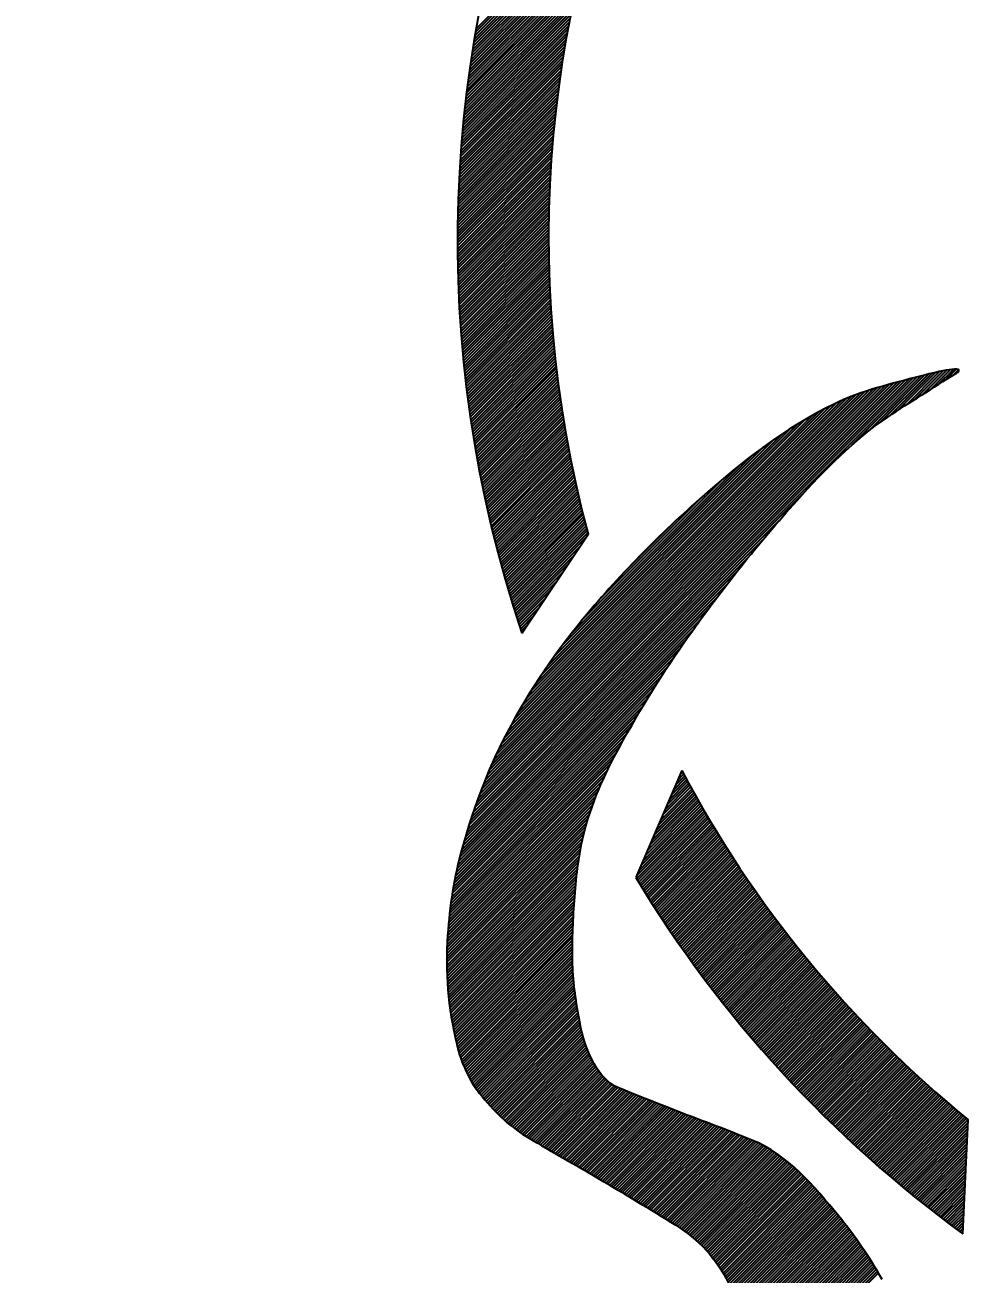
# Model space of a CAD drawing. Header units: inches. Extents: x 21 to 120937, y -15239 to 12027.
# Drawn here: x 904.53 to 911.31, y 1056.58 to 1065.42 of the extents above; entities that cross this region are included whole.
import ezdxf

# ---------------------------------------------------------------- set-up
doc = ezdxf.new("R2010")
doc.units = ezdxf.units.IN
doc.header["$MEASUREMENT"] = 0
doc.layers.add('ONDOCS', color=7, linetype='Continuous', lineweight=0)

# ---------------------------------------------------------------- blocks, each defined once
blk = doc.blocks.new('240 BORDER A2')
at = {"layer": 'ONDOCS', "color": 7, "linetype": 'Continuous', "lineweight": -3, "ltscale": 100}
for p, q in [((573.9832, 55.1551), (574.5782, 55.7501)), ((573.9862, 55.1722), (574.5843, 55.7704)), ((573.9746, 55.1041), (574.5606, 55.6901)), ((573.9774, 55.1211), (574.5664, 55.71)), ((573.9803, 55.1381), (574.5722, 55.73)), ((573.9666, 55.0536), (574.544, 55.6311)), ((573.9692, 55.0704), (574.5494, 55.6506)), ((573.9719, 55.0872), (574.555, 55.6703)), ((573.959, 55.0037), (574.5283, 55.573)), ((573.9615, 55.0203), (574.5334, 55.5922)), ((573.964, 55.0369), (574.5387, 55.6116)), ((573.952, 54.9542), (574.5135, 55.5158)), ((573.9543, 54.9706), (574.5184, 55.5347)), ((573.9566, 54.9871), (574.5233, 55.5538)), ((573.9433, 54.889), (574.4952, 55.4408)), ((573.9454, 54.9052), (574.4996, 55.4594)), ((573.9475, 54.9215), (574.5042, 55.4781)), ((573.9497, 54.9378), (574.5088, 55.4969)), ((573.9374, 54.8406), (574.4823, 55.3855)), ((573.9393, 54.8566), (574.4865, 55.4039)), ((573.9413, 54.8728), (574.4908, 55.4223)), ((573.9318, 54.7926), (574.4702, 55.331)), ((573.9336, 54.8086), (574.4741, 55.3491)), ((573.9355, 54.8245), (574.4782, 55.3672)), ((573.9252, 54.7294), (574.4551, 55.2594)), ((573.9268, 54.7451), (574.4588, 55.2771)), ((573.9284, 54.7609), (574.4625, 55.295)), ((573.9301, 54.7768), (574.4663, 55.3129)), ((573.9206, 54.6824), (574.4446, 55.2064)), ((573.9221, 54.6981), (574.4481, 55.224)), ((573.9236, 54.7137), (574.4516, 55.2416)), ((573.9152, 54.6205), (574.4317, 55.1369)), ((573.9165, 54.6359), (574.4348, 55.1542)), ((573.9179, 54.6514), (574.438, 55.1715)), ((573.9192, 54.6669), (574.4413, 55.189)), ((573.9117, 54.5745), (574.4226, 55.0855)), ((573.9128, 54.5898), (574.4256, 55.1025)), ((573.914, 54.6051), (574.4286, 55.1197)), ((573.9074, 54.5137), (574.4115, 55.0178)), ((573.9084, 54.5288), (574.4142, 55.0346)), ((573.9095, 54.544), (574.417, 55.0515)), ((573.9105, 54.5592), (574.4198, 55.0684)), ((573.9039, 54.4536), (574.4014, 54.9511)), ((573.9047, 54.4685), (574.4039, 54.9677)), ((573.9056, 54.4835), (574.4064, 54.9843)), ((573.9065, 54.4986), (574.4089, 55.001)), ((573.901, 54.3941), (574.3922, 54.8853)), ((573.9016, 54.4089), (574.3945, 54.9017)), ((573.9024, 54.4237), (574.3967, 54.9181)), ((573.9031, 54.4386), (574.399, 54.9346)), ((573.8992, 54.3499), (574.386, 54.8366)), ((573.8997, 54.3646), (574.388, 54.8528)), ((573.9003, 54.3793), (574.3901, 54.8691)), ((573.8973, 54.2914), (574.3783, 54.7725)), ((573.8977, 54.306), (574.3802, 54.7884)), ((573.8982, 54.3206), (574.382, 54.8044)), ((573.8987, 54.3352), (574.384, 54.8205)), ((573.896, 54.2335), (574.3716, 54.7091)), ((573.8963, 54.248), (574.3732, 54.7249)), ((573.8966, 54.2624), (574.3749, 54.7407)), ((573.8969, 54.2769), (574.3766, 54.7565)), ((573.8953, 54.1762), (574.3656, 54.6466)), ((573.8954, 54.1905), (574.367, 54.6621)), ((573.8956, 54.2048), (574.3685, 54.6777)), ((573.8958, 54.2192), (574.37, 54.6934)), ((573.8951, 54.1478), (574.3629, 54.6156)), ((573.8951, 54.1336), (574.3616, 54.6001)), ((573.8951, 54.1195), (574.3604, 54.5848)), ((573.8952, 54.162), (574.3642, 54.631)), ((573.8951, 54.1054), (574.3592, 54.5694)), ((573.8952, 54.0913), (574.358, 54.5542)), ((573.8953, 54.0773), (574.3569, 54.5389)), ((573.8954, 54.0632), (574.3559, 54.5237)), ((573.8956, 54.0493), (574.3549, 54.5086)), ((573.8958, 54.0353), (574.3539, 54.4935)), ((573.896, 54.0214), (574.353, 54.4784)), ((573.8963, 54.0075), (574.3521, 54.4634)), ((573.8966, 53.9937), (574.3513, 54.4484)), ((573.8969, 53.9799), (574.3505, 54.4335)), ((573.8972, 53.9661), (574.3498, 54.4186)), ((573.8976, 53.9523), (574.3491, 54.4038)), ((573.898, 53.9386), (574.3484, 54.3889)), ((573.8985, 53.9249), (574.3478, 54.3742)), ((573.899, 53.9112), (574.3472, 54.3595)), ((573.8995, 53.8976), (574.3466, 54.3448)), ((573.9, 53.884), (574.3461, 54.3301)), ((573.9006, 53.8704), (574.3457, 54.3155)), ((573.9011, 53.8568), (574.3452, 54.3009)), ((573.9018, 53.8433), (574.3449, 54.2864)), ((573.9024, 53.8298), (574.3445, 54.2719)), ((573.9031, 53.8164), (574.3442, 54.2575)), ((573.9038, 53.8029), (574.3439, 54.2431)), ((573.9045, 53.7895), (574.3437, 54.2287)), ((573.9053, 53.7762), (574.3435, 54.2144)), ((573.9061, 53.7628), (574.3434, 54.2001)), ((573.9069, 53.7495), (574.3432, 54.1858)), ((573.9078, 53.7362), (574.3431, 54.1716)), ((573.9086, 53.7229), (574.3431, 54.1574)), ((573.9095, 53.7097), (574.3431, 54.1432)), ((573.9105, 53.6965), (574.3431, 54.1291)), ((573.9114, 53.6833), (574.3432, 54.115)), ((573.9124, 53.6701), (574.3433, 54.101)), ((573.9134, 53.657), (574.3434, 54.087)), ((573.9145, 53.6439), (574.3436, 54.073)), ((573.9155, 53.6308), (574.3438, 54.059)), ((573.9166, 53.6178), (574.344, 54.0451)), ((573.9177, 53.6047), (574.3443, 54.0312)), ((573.9189, 53.5917), (574.3446, 54.0174)), ((573.9201, 53.5788), (574.3449, 54.0036)), ((573.9213, 53.5658), (574.3452, 53.9898)), ((573.9225, 53.5529), (574.3456, 53.9761)), ((573.9237, 53.54), (574.3461, 53.9624)), ((573.925, 53.5271), (574.3465, 53.9487)), ((573.9263, 53.5143), (574.347, 53.935)), ((573.9276, 53.5015), (574.3476, 53.9214)), ((573.929, 53.4887), (574.3481, 53.9079)), ((573.9303, 53.4759), (574.3487, 53.8943)), ((573.9317, 53.4632), (574.3493, 53.8808)), ((573.9332, 53.4504), (574.35, 53.8673)), ((573.9346, 53.4378), (574.3507, 53.8538)), ((573.9361, 53.4251), (574.3514, 53.8404)), ((573.9376, 53.4124), (574.3522, 53.827)), ((573.9391, 53.3998), (574.3529, 53.8137)), ((573.9406, 53.3872), (574.3537, 53.8003)), ((573.9422, 53.3746), (574.3546, 53.787)), ((573.9438, 53.3621), (574.3554, 53.7737)), ((573.9454, 53.3496), (574.3563, 53.7605)), ((573.947, 53.3371), (574.3573, 53.7473)), ((573.9487, 53.3246), (574.3582, 53.7341)), ((573.9504, 53.3121), (574.3592, 53.7209)), ((573.9521, 53.2997), (574.3602, 53.7078)), ((573.9538, 53.2873), (574.3613, 53.6947)), ((573.9556, 53.2749), (574.3623, 53.6816)), ((573.9574, 53.2625), (574.3634, 53.6686)), ((573.9592, 53.2502), (574.3646, 53.6556)), ((573.961, 53.2379), (574.3657, 53.6426)), ((573.9628, 53.2256), (574.3669, 53.6296)), ((573.9647, 53.2133), (574.3681, 53.6167)), ((573.9666, 53.201), (574.3694, 53.6038)), ((573.9685, 53.1888), (574.3706, 53.5909)), ((573.9704, 53.1766), (574.3719, 53.5781)), ((573.9724, 53.1644), (574.3732, 53.5653)), ((573.9744, 53.1522), (574.3746, 53.5525)), ((573.9764, 53.1401), (574.376, 53.5397)), ((573.9784, 53.128), (574.3774, 53.527)), ((573.9804, 53.1159), (574.3788, 53.5143)), ((573.9825, 53.1038), (574.3803, 53.5016)), ((573.9846, 53.0917), (574.3817, 53.4889)), ((573.9867, 53.0797), (574.3832, 53.4763)), ((575.9735, 53.238), (576.2088, 53.4733)), ((576.0189, 53.2693), (576.2274, 53.4778)), ((576.0605, 53.2968), (576.2457, 53.4819)), ((576.1006, 53.3227), (576.2637, 53.4858)), ((576.1398, 53.3477), (576.2813, 53.4893)), ((576.1782, 53.3721), (576.2986, 53.4924)), ((576.2164, 53.3961), (576.3152, 53.4949)), ((576.2546, 53.4201), (576.3311, 53.4966)), ((576.293, 53.4444), (576.3456, 53.497)), ((576.3321, 53.4693), (576.3571, 53.4943)), ((573.9492, 51.2562), (576.1516, 53.4585)), ((573.9558, 51.2769), (576.1324, 53.4535)), ((573.9627, 51.2979), (576.1133, 53.4485)), ((573.9698, 51.3192), (576.0942, 53.4436)), ((573.9771, 51.3406), (576.0751, 53.4386)), ((573.9847, 51.3624), (576.0559, 53.4336)), ((573.9888, 53.0677), (574.3848, 53.4637)), ((573.991, 53.0557), (574.3863, 53.4511)), ((573.9926, 51.3844), (576.0366, 53.4285)), ((573.9931, 53.0437), (574.3879, 53.4385)), ((573.9953, 53.0318), (574.3895, 53.426)), ((573.9975, 53.0199), (574.3912, 53.4135)), ((574.0008, 51.4068), (576.0173, 53.4232)), ((574.0093, 51.4294), (575.9978, 53.4179)), ((574.0182, 51.4525), (575.9781, 53.4123)), ((575.8309, 53.1237), (576.1708, 53.4637)), ((575.917, 53.1956), (576.19, 53.4686)), ((573.9998, 53.008), (574.3928, 53.401)), ((574.002, 52.9961), (574.3945, 53.3886)), ((574.0043, 52.9842), (574.3962, 53.3761)), ((574.0066, 52.9724), (574.398, 53.3637)), ((574.0089, 52.9605), (574.3997, 53.3513)), ((574.0275, 51.4759), (575.9582, 53.4066)), ((574.0373, 51.4998), (575.938, 53.4005)), ((574.0474, 51.5241), (575.9175, 53.3941)), ((574.0581, 51.5489), (575.8965, 53.3873)), ((574.0694, 51.5743), (575.8751, 53.3801)), ((574.0813, 51.6004), (575.8531, 53.3722)), ((574.0938, 51.6271), (575.8304, 53.3637)), ((574.1071, 51.6545), (575.8069, 53.3542)), ((574.0113, 52.9487), (574.4015, 53.339)), ((574.0136, 52.9369), (574.4033, 53.3266)), ((574.016, 52.9252), (574.4052, 53.3143)), ((574.0184, 52.9134), (574.407, 53.3021)), ((574.0208, 52.9017), (574.4089, 53.2898)), ((574.1213, 51.6828), (575.7822, 53.3437)), ((574.1365, 51.7121), (575.7562, 53.3318)), ((574.1527, 51.7425), (575.7284, 53.3182)), ((574.1701, 51.7741), (575.6994, 53.3034)), ((574.0233, 52.89), (574.4108, 53.2776)), ((574.0257, 52.8783), (574.4127, 53.2654)), ((574.0282, 52.8667), (574.4147, 53.2532)), ((574.0307, 52.855), (574.4167, 53.241)), ((574.0332, 52.8434), (574.4187, 53.2289)), ((574.1886, 51.8067), (575.6693, 53.2873)), ((574.2083, 51.8406), (575.6377, 53.2699)), ((574.2294, 51.8758), (575.6045, 53.2509)), ((574.2522, 51.9127), (575.5695, 53.23)), ((574.0357, 52.8318), (574.4207, 53.2167)), ((574.0383, 52.8202), (574.4228, 53.2047)), ((574.0409, 52.8086), (574.4248, 53.1926)), ((574.0435, 52.7971), (574.4269, 53.1805)), ((574.0461, 52.7856), (574.429, 53.1685)), ((574.2768, 51.9515), (575.5321, 53.2068)), ((574.3038, 51.9926), (575.4919, 53.1807)), ((574.0487, 52.7741), (574.4312, 53.1565)), ((574.0514, 52.7626), (574.4333, 53.1445)), ((574.0541, 52.7511), (574.4355, 53.1326)), ((574.0568, 52.7397), (574.4377, 53.1207)), ((574.0595, 52.7282), (574.44, 53.1087)), ((574.3337, 52.0366), (575.4482, 53.1511)), ((574.3673, 52.0844), (575.3998, 53.1169)), ((574.0622, 52.7168), (574.4422, 53.0969)), ((574.0649, 52.7054), (574.4445, 53.085)), ((574.0677, 52.6941), (574.4468, 53.0731)), ((574.0705, 52.6827), (574.4491, 53.0613)), ((574.0733, 52.6714), (574.4515, 53.0495)), ((574.4058, 52.137), (575.3451, 53.0763)), ((574.0761, 52.66), (574.4538, 53.0378)), ((574.079, 52.6487), (574.4562, 53.026)), ((574.0818, 52.6375), (574.4586, 53.0143)), ((574.0847, 52.6262), (574.4611, 53.0026)), ((574.0876, 52.615), (574.4635, 52.9909)), ((574.4513, 52.1966), (575.2811, 53.0264)), ((574.0905, 52.6037), (574.466, 52.9792)), ((574.0935, 52.5925), (574.4685, 52.9676)), ((574.0964, 52.5813), (574.471, 52.9559)), ((574.0994, 52.5702), (574.4735, 52.9443)), ((574.1024, 52.559), (574.4761, 52.9327)), ((574.1054, 52.5479), (574.4787, 52.9212)), ((574.5079, 52.2674), (575.2021, 52.9616)), ((573.9428, 51.2356), (575.5981, 52.8909)), ((574.1084, 52.5368), (574.4813, 52.9096)), ((574.1115, 52.5257), (574.4839, 52.8981)), ((574.1145, 52.5146), (574.4866, 52.8866)), ((574.1176, 52.5035), (574.4892, 52.8751)), ((574.1207, 52.4925), (574.4919, 52.8637)), ((574.586, 52.3597), (575.0999, 52.8735)), ((574.1238, 52.4814), (574.4946, 52.8522)), ((574.1269, 52.4704), (574.4973, 52.8408)), ((574.1301, 52.4594), (574.5001, 52.8294)), ((574.1332, 52.4485), (574.5028, 52.8181)), ((574.1364, 52.4375), (574.5056, 52.8067)), ((573.9365, 51.2152), (575.4765, 52.7552)), ((574.1396, 52.4266), (574.5084, 52.7954)), ((574.1429, 52.4156), (574.5113, 52.784)), ((574.1461, 52.4047), (574.5141, 52.7728)), ((574.1493, 52.3938), (574.517, 52.7615)), ((574.1526, 52.383), (574.5199, 52.7502)), ((574.1559, 52.3721), (574.5228, 52.739)), ((574.1592, 52.3613), (574.5257, 52.7278)), ((574.1625, 52.3505), (574.5286, 52.7166)), ((574.1659, 52.3397), (574.5316, 52.7054)), ((574.1692, 52.3289), (574.5346, 52.6942)), ((574.7235, 52.5113), (574.9402, 52.728)), ((573.9305, 51.195), (575.3934, 52.658)), ((574.1726, 52.3181), (574.5262, 52.6717)), ((574.176, 52.3073), (574.4977, 52.6291)), ((573.9246, 51.175), (575.3267, 52.5771)), ((574.1794, 52.2966), (574.4693, 52.5865)), ((573.9189, 51.1551), (575.2695, 52.5057)), ((574.1828, 52.2859), (574.4408, 52.5439)), ((574.1863, 52.2752), (574.4124, 52.5013)), ((573.9133, 51.1354), (575.2186, 52.4407)), ((574.1897, 52.2645), (574.384, 52.4587)), ((573.908, 51.116), (575.1725, 52.3805)), ((574.1932, 52.2538), (574.3555, 52.4162)), ((574.1967, 52.2432), (574.3271, 52.3736)), ((573.9031, 51.0969), (575.13, 52.3238)), ((574.2002, 52.2325), (574.2986, 52.331)), ((573.8984, 51.0781), (575.0903, 52.27)), ((574.2037, 52.2219), (574.2702, 52.2884)), ((574.2072, 52.2113), (574.2417, 52.2458)), ((573.894, 51.0596), (575.053, 52.2185)), ((574.2108, 52.2007), (574.2133, 52.2032)), ((573.886, 51.0233), (574.985, 52.1223)), ((573.8899, 51.0413), (575.0177, 52.1691)), ((573.8824, 51.0055), (574.9548, 52.0779)), ((573.8789, 50.9879), (574.9265, 52.0355)), ((573.8727, 50.9533), (574.8749, 51.9556)), ((573.8757, 50.9705), (574.9, 51.9948)), ((573.8671, 50.9195), (574.8285, 51.8809)), ((573.8698, 50.9363), (574.8512, 51.9177)), ((573.8645, 50.9028), (574.8069, 51.8451)), ((573.8599, 50.8699), (574.7662, 51.7762)), ((573.8621, 50.8862), (574.7861, 51.8102)), ((573.8558, 50.8375), (574.7284, 51.7101)), ((573.8578, 50.8536), (574.747, 51.7428)), ((573.8522, 50.8056), (574.6931, 51.6465)), ((573.8539, 50.8215), (574.7105, 51.678)), ((573.849, 50.7741), (574.6606, 51.5857)), ((573.8505, 50.7898), (574.6763, 51.6156)), ((573.8462, 50.7431), (574.632, 51.5288)), ((573.8476, 50.7585), (574.6458, 51.5568)), ((574.9953, 51.5241), (574.7694, 50.9983)), ((574.9862, 51.5029), (574.9995, 51.5162)), ((573.8428, 50.6972), (574.5957, 51.4501)), ((573.8438, 50.7124), (574.607, 51.4755)), ((573.845, 50.7277), (574.619, 51.5017)), ((574.9116, 51.3294), (575.0342, 51.452)), ((574.9223, 51.3542), (575.0292, 51.4611)), ((574.9329, 51.3789), (575.0242, 51.4703)), ((574.9436, 51.4037), (575.0192, 51.4794)), ((574.9542, 51.4285), (575.0143, 51.4886)), ((574.9649, 51.4533), (575.0093, 51.4978)), ((574.9755, 51.4781), (575.0044, 51.507)), ((573.8412, 50.6673), (574.5755, 51.4016)), ((573.8419, 50.6822), (574.5852, 51.4255)), ((574.8371, 51.1558), (575.0697, 51.3884)), ((574.8477, 51.1806), (575.0646, 51.3975)), ((574.8584, 51.2054), (575.0595, 51.4065)), ((574.869, 51.2302), (575.0544, 51.4156)), ((574.8797, 51.255), (575.0493, 51.4247)), ((574.8903, 51.2798), (575.0443, 51.4337)), ((574.901, 51.3046), (575.0392, 51.4429)), ((573.8397, 50.6234), (574.5502, 51.3339)), ((573.8401, 50.6379), (574.558, 51.3558)), ((573.8405, 50.6525), (574.5664, 51.3784)), ((574.7728, 50.9926), (575.1058, 51.3256)), ((574.7732, 51.0071), (575.1006, 51.3345)), ((574.7838, 51.0319), (575.0954, 51.3435)), ((574.7945, 51.0566), (575.0902, 51.3524)), ((574.8051, 51.0814), (575.0851, 51.3614)), ((574.8158, 51.1062), (575.0799, 51.3704)), ((574.8264, 51.131), (575.0748, 51.3794)), ((573.8394, 50.5948), (574.5362, 51.2916)), ((573.8394, 50.5807), (574.53, 51.2712)), ((573.8395, 50.6091), (574.5429, 51.3125)), ((574.7782, 50.9838), (575.111, 51.3167)), ((574.7835, 50.975), (575.1163, 51.3077)), ((574.7889, 50.9662), (575.1215, 51.2988)), ((574.7943, 50.9575), (575.1268, 51.29)), ((574.7997, 50.9488), (575.1321, 51.2811)), ((574.8051, 50.94), (575.1373, 51.2722)), ((574.8106, 50.9313), (575.1426, 51.2634)), ((573.8396, 50.5667), (574.5242, 51.2514)), ((573.8398, 50.5528), (574.5189, 51.2319)), ((573.8402, 50.539), (574.514, 51.2129)), ((574.816, 50.9226), (575.148, 51.2546)), ((574.8214, 50.9139), (575.1533, 51.2458)), ((574.8269, 50.9052), (575.1586, 51.237)), ((574.8324, 50.8966), (575.164, 51.2282)), ((574.8379, 50.8879), (575.1694, 51.2194)), ((574.8434, 50.8793), (575.1747, 51.2107)), ((574.8489, 50.8707), (575.1801, 51.2019)), ((573.8407, 50.5254), (574.5095, 51.1942)), ((573.8412, 50.5118), (574.5054, 51.176)), ((573.8419, 50.4983), (574.5016, 51.158)), ((573.8427, 50.485), (574.4981, 51.1404)), ((574.8544, 50.8621), (575.1856, 51.1932)), ((574.86, 50.8535), (575.191, 51.1845)), ((574.8655, 50.8449), (575.1964, 51.1758)), ((574.8711, 50.8363), (575.2019, 51.1671)), ((574.8767, 50.8277), (575.2073, 51.1584)), ((574.8823, 50.8192), (575.2128, 51.1497)), ((574.8879, 50.8106), (575.2183, 51.1411)), ((573.8436, 50.4717), (574.4949, 51.1231)), ((573.8445, 50.4585), (574.492, 51.106)), ((573.8456, 50.4454), (574.4893, 51.0891)), ((574.8935, 50.8021), (575.2238, 51.1325)), ((574.8991, 50.7936), (575.2294, 51.1238)), ((574.9048, 50.7851), (575.2349, 51.1152)), ((574.9104, 50.7766), (575.2404, 51.1066)), ((574.9161, 50.7681), (575.246, 51.0981)), ((574.9218, 50.7597), (575.2516, 51.0895)), ((574.9274, 50.7512), (575.2572, 51.0809)), ((573.8467, 50.4324), (574.4868, 51.0725)), ((573.848, 50.4195), (574.4844, 51.056)), ((573.8493, 50.4067), (574.4823, 51.0397)), ((573.8507, 50.394), (574.4803, 51.0236)), ((574.9331, 50.7428), (575.2628, 51.0724)), ((574.9389, 50.7344), (575.2684, 51.0639)), ((574.9446, 50.7259), (575.274, 51.0554)), ((574.9503, 50.7175), (575.2797, 51.0469)), ((574.9561, 50.7092), (575.2853, 51.0384)), ((574.9619, 50.7008), (575.291, 51.0299)), ((574.9676, 50.6924), (575.2967, 51.0215)), ((573.8522, 50.3814), (574.4785, 51.0076)), ((573.8538, 50.3688), (574.4767, 50.9917)), ((573.8555, 50.3563), (574.4751, 50.976)), ((573.8572, 50.3439), (574.4736, 50.9604)), ((574.9734, 50.6841), (575.3024, 51.013)), ((574.9792, 50.6757), (575.3081, 51.0046)), ((574.985, 50.6674), (575.3138, 50.9962)), ((574.9909, 50.6591), (575.3195, 50.9878)), ((574.9967, 50.6508), (575.3253, 50.9794)), ((575.0026, 50.6425), (575.3311, 50.971)), ((575.0084, 50.6342), (575.3368, 50.9626)), ((573.859, 50.3316), (574.4723, 50.9448)), ((573.8609, 50.3193), (574.4709, 50.9294)), ((573.8629, 50.3072), (574.4697, 50.914)), ((573.8649, 50.2951), (574.4685, 50.8987)), ((575.0143, 50.6259), (575.3426, 50.9543)), ((575.0202, 50.6177), (575.3484, 50.9459)), ((575.0261, 50.6094), (575.3542, 50.9376)), ((575.032, 50.6012), (575.3601, 50.9293)), ((575.0379, 50.593), (575.3659, 50.921)), ((575.0439, 50.5848), (575.3718, 50.9127)), ((575.0498, 50.5766), (575.3776, 50.9044)), ((575.0558, 50.5684), (575.3835, 50.8962)), ((573.867, 50.283), (574.4674, 50.8834)), ((573.8692, 50.2711), (574.4664, 50.8682)), ((573.8715, 50.2592), (574.4654, 50.8531)), ((573.8738, 50.2474), (574.4644, 50.838)), ((575.0617, 50.5602), (575.3894, 50.8879)), ((575.0677, 50.5521), (575.3953, 50.8797)), ((575.0737, 50.5439), (575.4012, 50.8715)), ((575.0797, 50.5358), (575.4072, 50.8633)), ((575.0857, 50.5277), (575.4131, 50.8551)), ((575.0918, 50.5196), (575.4191, 50.8469)), ((575.0978, 50.5115), (575.4251, 50.8387)), ((573.8762, 50.2356), (574.4636, 50.823)), ((573.8787, 50.2239), (574.4627, 50.808)), ((573.8812, 50.2123), (574.462, 50.7931)), ((573.8838, 50.2008), (574.4612, 50.7783)), ((575.1039, 50.5034), (575.4311, 50.8306)), ((575.11, 50.4953), (575.4371, 50.8224)), ((575.116, 50.4873), (575.4431, 50.8143)), ((575.1221, 50.4792), (575.4491, 50.8062)), ((575.1282, 50.4712), (575.4551, 50.7981)), ((575.1344, 50.4632), (575.4612, 50.79)), ((575.1405, 50.4551), (575.4673, 50.7819)), ((575.1466, 50.4471), (575.4733, 50.7739)), ((573.8864, 50.1893), (574.4606, 50.7635)), ((573.8891, 50.1779), (574.46, 50.7487)), ((573.892, 50.1666), (574.4595, 50.7341)), ((573.8949, 50.1554), (574.4591, 50.7195)), ((575.1528, 50.4392), (575.4794, 50.7658)), ((575.1589, 50.4312), (575.4855, 50.7578)), ((575.1651, 50.4232), (575.4916, 50.7497)), ((575.1713, 50.4153), (575.4978, 50.7417)), ((575.1775, 50.4073), (575.5039, 50.7337)), ((575.1837, 50.3994), (575.5101, 50.7257)), ((575.19, 50.3915), (575.5163, 50.7178)), ((575.1962, 50.3836), (575.5224, 50.7098)), ((573.898, 50.1443), (574.4587, 50.705)), ((573.9013, 50.1334), (574.4584, 50.6905)), ((573.9047, 50.1227), (574.4581, 50.6761)), ((573.9082, 50.1121), (574.4579, 50.6618)), ((575.2024, 50.3757), (575.5286, 50.7019)), ((575.2087, 50.3678), (575.5348, 50.6939)), ((575.215, 50.3599), (575.5411, 50.686)), ((575.2213, 50.3521), (575.5473, 50.6781)), ((575.2276, 50.3442), (575.5535, 50.6702)), ((575.2339, 50.3364), (575.5598, 50.6623)), ((575.2402, 50.3286), (575.5661, 50.6545)), ((573.9119, 50.1016), (574.4578, 50.6476)), ((573.9157, 50.0913), (574.4578, 50.6334)), ((573.9196, 50.0811), (574.4579, 50.6193)), ((573.9237, 50.071), (574.458, 50.6053)), ((573.9279, 50.0611), (574.4582, 50.5913)), ((575.2465, 50.3208), (575.5724, 50.6466)), ((575.2529, 50.313), (575.5787, 50.6388)), ((575.2592, 50.3052), (575.585, 50.6309)), ((575.2656, 50.2974), (575.5913, 50.6231)), ((575.272, 50.2897), (575.5976, 50.6153)), ((575.2784, 50.2819), (575.604, 50.6075)), ((575.2848, 50.2742), (575.6103, 50.5997)), ((575.2912, 50.2664), (575.6167, 50.592)), ((573.9323, 50.0513), (574.4585, 50.5775)), ((573.9368, 50.0417), (574.4588, 50.5637)), ((573.9415, 50.0322), (574.4594, 50.5501)), ((573.9463, 50.0229), (574.4601, 50.5366)), ((575.2976, 50.2587), (575.6231, 50.5842)), ((575.3041, 50.251), (575.6295, 50.5765)), ((575.3105, 50.2433), (575.6359, 50.5688)), ((575.317, 50.2357), (575.6424, 50.561)), ((575.3235, 50.228), (575.6488, 50.5533)), ((575.3299, 50.2203), (575.6553, 50.5456)), ((575.3364, 50.2127), (575.6617, 50.538)), ((575.343, 50.2051), (575.6682, 50.5303)), ((573.9512, 50.0136), (574.4609, 50.5234)), ((573.9563, 50.0046), (574.4619, 50.5102)), ((573.9615, 49.9956), (574.463, 50.4972)), ((573.9668, 49.9868), (574.4642, 50.4842)), ((573.9723, 49.9781), (574.4656, 50.4714)), ((575.3495, 50.1974), (575.6747, 50.5227)), ((575.356, 50.1898), (575.6812, 50.515)), ((575.3626, 50.1822), (575.6877, 50.5074)), ((575.3691, 50.1747), (575.6942, 50.4998)), ((575.3757, 50.1671), (575.7008, 50.4922)), ((575.3823, 50.1595), (575.7073, 50.4846)), ((575.3889, 50.152), (575.7139, 50.477)), ((575.3955, 50.1444), (575.7205, 50.4695)), ((573.9779, 49.9696), (574.467, 50.4587)), ((573.9836, 49.9612), (574.4685, 50.4461)), ((573.9894, 49.9529), (574.4702, 50.4336)), ((573.9954, 49.9447), (574.4719, 50.4212)), ((574.0015, 49.9367), (574.4736, 50.4088)), ((575.4021, 50.1369), (575.7271, 50.4619)), ((575.4087, 50.1294), (575.7337, 50.4544)), ((575.4154, 50.1219), (575.7403, 50.4468)), ((575.422, 50.1144), (575.7469, 50.4393)), ((575.4287, 50.1069), (575.7536, 50.4318)), ((575.4354, 50.0995), (575.7602, 50.4244)), ((575.442, 50.092), (575.7669, 50.4169)), ((575.4487, 50.0846), (575.7736, 50.4094)), ((574.0078, 49.9288), (574.4755, 50.3965)), ((574.0141, 49.921), (574.4774, 50.3843)), ((574.0206, 49.9133), (574.4793, 50.3721)), ((574.0271, 49.9057), (574.4813, 50.3599)), ((574.0336, 49.8981), (574.4834, 50.3478)), ((575.4555, 50.0771), (575.7803, 50.402)), ((575.4622, 50.0697), (575.787, 50.3945)), ((575.4689, 50.0623), (575.7937, 50.3871)), ((575.4757, 50.0549), (575.8004, 50.3797)), ((575.4824, 50.0475), (575.8072, 50.3723)), ((575.4892, 50.0402), (575.8139, 50.3649)), ((575.496, 50.0328), (575.8207, 50.3576)), ((575.5028, 50.0255), (575.8275, 50.3502)), ((575.5096, 50.0181), (575.8343, 50.3429)), ((574.0402, 49.8905), (574.4855, 50.3358)), ((574.0469, 49.883), (574.4876, 50.3238)), ((574.0536, 49.8756), (574.4897, 50.3118)), ((574.0604, 49.8683), (574.4919, 50.2998)), ((574.0672, 49.861), (574.4941, 50.2879)), ((575.5164, 50.0108), (575.8411, 50.3355)), ((575.5232, 50.0035), (575.8479, 50.3282)), ((575.5301, 49.9962), (575.8548, 50.3209)), ((575.5369, 49.9889), (575.8616, 50.3136)), ((575.5438, 49.9816), (575.8685, 50.3063)), ((575.5506, 49.9744), (575.8753, 50.299)), ((575.5575, 49.9671), (575.8822, 50.2918)), ((575.5644, 49.9599), (575.8891, 50.2845)), ((574.0742, 49.8538), (574.4964, 50.276)), ((574.0812, 49.8466), (574.4988, 50.2642)), ((574.0882, 49.8396), (574.5013, 50.2526)), ((574.0954, 49.8326), (574.504, 50.2412)), ((574.1026, 49.8256), (574.5069, 50.2299)), ((574.1099, 49.8188), (574.5099, 50.2188)), ((575.5713, 49.9526), (575.896, 50.2773)), ((575.5783, 49.9454), (575.903, 50.2701)), ((575.5852, 49.9382), (575.9099, 50.2629)), ((575.5922, 49.931), (575.9168, 50.2557)), ((575.5991, 49.9238), (575.9238, 50.2485)), ((575.6061, 49.9167), (575.9308, 50.2413)), ((575.6131, 49.9095), (575.9378, 50.2342)), ((575.6201, 49.9023), (575.9448, 50.227)), ((575.6271, 49.8952), (575.9518, 50.2199)), ((574.1173, 49.812), (574.513, 50.2078)), ((574.1247, 49.8053), (574.5163, 50.1969)), ((574.1322, 49.7987), (574.5198, 50.1863)), ((574.1399, 49.7922), (574.5234, 50.1757)), ((574.1476, 49.7858), (574.5272, 50.1654)), ((575.6341, 49.8881), (575.9588, 50.2128)), ((575.6411, 49.881), (575.9658, 50.2057)), ((575.6481, 49.8739), (575.9729, 50.1986)), ((575.6552, 49.8668), (575.9799, 50.1915)), ((575.6623, 49.8597), (575.987, 50.1844)), ((575.6693, 49.8526), (575.9941, 50.1774)), ((575.6764, 49.8456), (576.0012, 50.1704)), ((575.6835, 49.8385), (576.0083, 50.1633)), ((574.1554, 49.7794), (574.5311, 50.1551)), ((574.1632, 49.7731), (574.5352, 50.1451)), ((574.1712, 49.767), (574.5394, 50.1351)), ((574.1793, 49.7609), (574.5437, 50.1253)), ((574.1874, 49.7549), (574.5482, 50.1157)), ((574.1957, 49.749), (574.5529, 50.1062)), ((574.204, 49.7432), (574.5577, 50.0969)), ((575.6906, 49.8315), (576.0154, 50.1563)), ((575.6978, 49.8245), (576.0226, 50.1493)), ((575.7049, 49.8175), (576.0297, 50.1423)), ((575.712, 49.8105), (576.0369, 50.1353)), ((575.7192, 49.8035), (576.0441, 50.1284)), ((575.7264, 49.7965), (576.0513, 50.1214)), ((575.7335, 49.7896), (576.0585, 50.1145)), ((575.7407, 49.7826), (576.0657, 50.1075)), ((575.7479, 49.7757), (576.0729, 50.1006)), ((574.2125, 49.7375), (574.5626, 50.0876)), ((574.221, 49.732), (574.5676, 50.0786)), ((574.2297, 49.7265), (574.5729, 50.0696)), ((574.2384, 49.7211), (574.5783, 50.0609)), ((574.2473, 49.7158), (574.5839, 50.0524)), ((574.2562, 49.7105), (574.5897, 50.0441)), ((574.2651, 49.7053), (574.5958, 50.036)), ((575.7552, 49.7687), (576.0801, 50.0937)), ((575.7624, 49.7618), (576.0874, 50.0868)), ((575.7696, 49.7549), (576.0947, 50.08)), ((575.7769, 49.748), (576.1019, 50.0731)), ((575.7841, 49.7412), (576.1092, 50.0662)), ((575.7914, 49.7343), (576.1165, 50.0594)), ((575.7987, 49.7274), (576.1238, 50.0526)), ((575.806, 49.7206), (576.1312, 50.0458)), ((575.8133, 49.7138), (576.1385, 50.039)), ((574.274, 49.7), (574.6021, 50.0281)), ((574.2829, 49.6948), (574.6086, 50.0205)), ((574.2918, 49.6896), (574.6154, 50.0132)), ((574.3008, 49.6844), (574.6225, 50.0061)), ((574.3097, 49.6792), (574.6298, 49.9993)), ((574.3186, 49.674), (574.6375, 49.9929)), ((574.3276, 49.6688), (574.6456, 49.9868)), ((574.3366, 49.6636), (574.654, 49.981)), ((574.3455, 49.6584), (574.6628, 49.9757)), ((575.8206, 49.7069), (576.1459, 50.0322)), ((575.828, 49.7001), (576.1532, 50.0254)), ((575.8353, 49.6933), (576.1606, 50.0186)), ((575.8427, 49.6865), (576.168, 50.0119)), ((575.85, 49.6798), (576.1754, 50.0051)), ((575.8574, 49.673), (576.1828, 49.9984)), ((575.8648, 49.6663), (576.1902, 49.9917)), ((575.8722, 49.6595), (576.1977, 49.985)), ((575.8796, 49.6528), (576.2051, 49.9783)), ((574.3545, 49.6533), (574.672, 49.9708)), ((574.3635, 49.6481), (574.6818, 49.9664)), ((574.3725, 49.6429), (574.6918, 49.9623)), ((574.3814, 49.6378), (574.7018, 49.9581)), ((574.3904, 49.6326), (574.7118, 49.954)), ((574.3994, 49.6275), (574.7218, 49.9499)), ((574.4084, 49.6223), (574.7319, 49.9458)), ((574.4174, 49.6172), (574.7419, 49.9417)), ((574.4264, 49.612), (574.752, 49.9376)), ((574.4354, 49.6069), (574.762, 49.9335)), ((574.4444, 49.6017), (574.7721, 49.9295)), ((574.4534, 49.5966), (574.7822, 49.9254)), ((574.4624, 49.5914), (574.7923, 49.9214)), ((574.4713, 49.5863), (574.8024, 49.9173)), ((574.4803, 49.5811), (574.8125, 49.9133)), ((575.887, 49.6461), (576.2126, 49.9716)), ((575.8945, 49.6394), (576.2201, 49.965)), ((575.9019, 49.6327), (576.2276, 49.9583)), ((575.9094, 49.626), (576.2351, 49.9517)), ((575.9169, 49.6193), (576.2426, 49.9451)), ((575.9244, 49.6127), (576.2501, 49.9384)), ((575.9319, 49.606), (576.2577, 49.9319)), ((575.9394, 49.5994), (576.2652, 49.9253)), ((575.9469, 49.5928), (576.2728, 49.9187)), ((575.9544, 49.5862), (576.2804, 49.9121)), ((574.4893, 49.5759), (574.8226, 49.9093)), ((574.4983, 49.5708), (574.8328, 49.9053)), ((574.5072, 49.5656), (574.8429, 49.9013)), ((574.5162, 49.5604), (574.853, 49.8973)), ((574.5252, 49.5552), (574.8632, 49.8933)), ((574.5341, 49.55), (574.8733, 49.8893)), ((574.5431, 49.5448), (574.8835, 49.8853)), ((574.552, 49.5396), (574.8936, 49.8813)), ((574.5609, 49.5344), (574.9038, 49.8773)), ((574.5698, 49.5292), (574.9139, 49.8733)), ((574.5787, 49.524), (574.9241, 49.8693)), ((574.5876, 49.5187), (574.9343, 49.8653)), ((574.5965, 49.5135), (574.9444, 49.8613)), ((574.6054, 49.5082), (574.9546, 49.8574)), ((574.6143, 49.503), (574.9647, 49.8534)), ((575.962, 49.5796), (576.288, 49.9056)), ((575.9695, 49.573), (576.2956, 49.899)), ((575.9771, 49.5664), (576.3032, 49.8925)), ((575.9847, 49.5599), (576.3108, 49.886)), ((575.9923, 49.5533), (576.3185, 49.8795)), ((575.9999, 49.5468), (576.3261, 49.873)), ((576.0075, 49.5402), (576.3338, 49.8666)), ((576.0151, 49.5337), (576.3415, 49.8601)), ((576.0228, 49.5272), (576.3492, 49.8537)), ((574.6232, 49.4977), (574.9749, 49.8494)), ((574.6321, 49.4925), (574.9851, 49.8455)), ((574.641, 49.4872), (574.9953, 49.8415)), ((574.6498, 49.4819), (575.0055, 49.8376)), ((574.6587, 49.4767), (575.0157, 49.8337)), ((574.6676, 49.4714), (575.026, 49.8298)), ((574.6765, 49.4661), (575.0362, 49.8259)), ((574.6853, 49.4608), (575.0464, 49.822)), ((574.6942, 49.4556), (575.0567, 49.8181)), ((574.703, 49.4503), (575.0669, 49.8142)), ((574.7119, 49.445), (575.0772, 49.8103)), ((574.7207, 49.4397), (575.0874, 49.8064)), ((574.7296, 49.4344), (575.0977, 49.8025)), ((574.7384, 49.4291), (575.1079, 49.7986)), ((574.7473, 49.4238), (575.1182, 49.7947)), ((574.7561, 49.4185), (575.1285, 49.7908)), ((576.0304, 49.5207), (576.3569, 49.8472)), ((576.0381, 49.5142), (576.3646, 49.8408)), ((576.0457, 49.5078), (576.3724, 49.8344)), ((576.0534, 49.5013), (576.3801, 49.828)), ((576.0611, 49.4949), (576.3879, 49.8216)), ((576.0688, 49.4885), (576.3956, 49.8153)), ((576.0766, 49.482), (576.4034, 49.8089)), ((576.0843, 49.4756), (576.4038, 49.7952)), ((576.3778, 49.2477), (576.4045, 49.8081)), ((574.7649, 49.4132), (575.1387, 49.787)), ((574.7737, 49.4078), (575.149, 49.7831)), ((574.7826, 49.4025), (575.1592, 49.7792)), ((574.7914, 49.3972), (575.1695, 49.7753)), ((574.8002, 49.3918), (575.1797, 49.7714)), ((574.809, 49.3865), (575.1899, 49.7675)), ((574.8178, 49.3812), (575.2002, 49.7635)), ((574.8266, 49.3758), (575.2104, 49.7596)), ((574.8354, 49.3705), (575.2206, 49.7557)), ((574.8442, 49.3651), (575.2308, 49.7518)), ((574.8529, 49.3597), (575.241, 49.7478)), ((574.8617, 49.3544), (575.2512, 49.7438)), ((574.8705, 49.349), (575.2613, 49.7399)), ((574.8792, 49.3436), (575.2715, 49.7359)), ((574.888, 49.3382), (575.2816, 49.7319)), ((574.8968, 49.3329), (575.2918, 49.7279)), ((576.092, 49.4692), (576.4031, 49.7803)), ((576.0998, 49.4628), (576.4024, 49.7655)), ((576.1076, 49.4565), (576.4017, 49.7506)), ((576.1153, 49.4501), (576.401, 49.7358)), ((574.9055, 49.3275), (575.3019, 49.7239)), ((574.9142, 49.3221), (575.312, 49.7198)), ((574.923, 49.3167), (575.3221, 49.7158)), ((574.9317, 49.3112), (575.3321, 49.7117)), ((574.9404, 49.3058), (575.3422, 49.7076)), ((574.9491, 49.3004), (575.3521, 49.7034)), ((574.9579, 49.295), (575.3619, 49.699)), ((574.9666, 49.2895), (575.3716, 49.6945)), ((574.9752, 49.284), (575.3811, 49.6899)), ((574.9838, 49.2784), (575.3905, 49.6851)), ((574.9922, 49.2728), (575.3997, 49.6802)), ((575.0006, 49.267), (575.4088, 49.6752)), ((575.0088, 49.2611), (575.4178, 49.6701)), ((576.1231, 49.4438), (576.4003, 49.7209)), ((576.1309, 49.4374), (576.3996, 49.7061)), ((576.1388, 49.4311), (576.3989, 49.6912)), ((576.1466, 49.4248), (576.3982, 49.6764)), ((575.017, 49.2551), (575.4267, 49.6648)), ((575.0251, 49.249), (575.4355, 49.6594)), ((575.033, 49.2429), (575.4441, 49.654)), ((575.0409, 49.2366), (575.4527, 49.6484)), ((575.0487, 49.2302), (575.4611, 49.6427)), ((575.0563, 49.2237), (575.4695, 49.6369)), ((575.0639, 49.2172), (575.4777, 49.631)), ((575.0714, 49.2105), (575.4859, 49.625)), ((575.0787, 49.2037), (575.494, 49.6189)), ((575.086, 49.1968), (575.502, 49.6128)), ((575.0932, 49.1898), (575.5099, 49.6065)), ((576.1544, 49.4185), (576.3975, 49.6615)), ((576.1623, 49.4122), (576.3968, 49.6467)), ((576.1702, 49.4059), (576.3961, 49.6318)), ((576.178, 49.3997), (576.3954, 49.617)), ((575.1002, 49.1828), (575.5177, 49.6002)), ((575.1072, 49.1756), (575.5254, 49.5938)), ((575.114, 49.1683), (575.5331, 49.5873)), ((575.1208, 49.1609), (575.5407, 49.5808)), ((575.1274, 49.1534), (575.5482, 49.5742)), ((575.134, 49.1458), (575.5556, 49.5675)), ((575.1404, 49.1381), (575.563, 49.5607)), ((575.1467, 49.1303), (575.5704, 49.5539)), ((575.1529, 49.1223), (575.5776, 49.547)), ((576.1859, 49.3934), (576.3947, 49.6021)), ((576.1938, 49.3872), (576.394, 49.5873)), ((576.2017, 49.3809), (576.3932, 49.5724)), ((576.2097, 49.3747), (576.3925, 49.5576)), ((575.159, 49.1143), (575.5848, 49.5401)), ((575.165, 49.1061), (575.592, 49.5331)), ((575.1708, 49.0978), (575.5991, 49.5261)), ((575.1766, 49.0894), (575.6061, 49.519)), ((575.1822, 49.0809), (575.6131, 49.5118)), ((575.1877, 49.0723), (575.6201, 49.5046)), ((575.1931, 49.0636), (575.6269, 49.4974)), ((575.1984, 49.0547), (575.6338, 49.4901)), ((575.2035, 49.0457), (575.6406, 49.4828)), ((576.2176, 49.3685), (576.3918, 49.5428)), ((576.2255, 49.3623), (576.3911, 49.5279)), ((576.2335, 49.3561), (576.3904, 49.5131)), ((576.2415, 49.35), (576.3897, 49.4982)), ((576.2495, 49.3438), (576.389, 49.4834)), ((575.2086, 49.0366), (575.6474, 49.4754)), ((575.2135, 49.0273), (575.6541, 49.468)), ((575.2182, 49.0179), (575.6608, 49.4605)), ((575.2228, 49.0084), (575.6675, 49.4531)), ((575.2273, 48.9987), (575.6741, 49.4456)), ((575.2313, 48.9886), (575.6807, 49.438)), ((575.2348, 48.978), (575.6873, 49.4305)), ((575.238, 48.967), (575.6939, 49.4229)), ((576.2575, 49.3377), (576.3883, 49.4685)), ((576.2655, 49.3315), (576.3876, 49.4537)), ((576.2735, 49.3254), (576.3869, 49.4388)), ((576.2815, 49.3193), (576.3862, 49.424)), ((575.2408, 48.9557), (575.7004, 49.4152)), ((575.2433, 48.944), (575.7069, 49.4076)), ((575.2455, 48.9321), (575.7134, 49.3999)), ((575.2476, 48.92), (575.7198, 49.3923)), ((575.2496, 48.9079), (575.7263, 49.3846)), ((575.2516, 48.8958), (575.7327, 49.3769)), ((575.2537, 48.8837), (575.7391, 49.3691)), ((575.2558, 48.8717), (575.7455, 49.3614)), ((576.2896, 49.3132), (576.3855, 49.4091)), ((576.2976, 49.3071), (576.3848, 49.3943)), ((576.3057, 49.301), (576.3841, 49.3794)), ((576.3138, 49.295), (576.3834, 49.3646)), ((575.2578, 48.8595), (575.7519, 49.3537)), ((575.2598, 48.8474), (575.7583, 49.3459)), ((575.2617, 48.8352), (575.7647, 49.3381)), ((575.2636, 48.8229), (575.7711, 49.3304)), ((575.2655, 48.8106), (575.7774, 49.3226)), ((575.2672, 48.7982), (575.7837, 49.3147)), ((575.2689, 48.7858), (575.79, 49.3069)), ((575.2705, 48.7733), (575.7962, 49.299)), ((576.3219, 49.2889), (576.3827, 49.3497)), ((576.33, 49.2829), (576.3819, 49.3349)), ((576.3381, 49.2769), (576.3812, 49.32)), ((576.3462, 49.2709), (576.3805, 49.3052)), ((575.2721, 48.7606), (575.8025, 49.291)), ((575.2735, 48.7479), (575.8086, 49.2831)), ((575.2748, 48.7351), (575.8148, 49.2751)), ((575.276, 48.7222), (575.8209, 49.267)), ((575.2771, 48.7091), (575.8269, 49.2589)), ((575.278, 48.6959), (575.833, 49.2508)), ((575.2788, 48.6825), (575.839, 49.2427)), ((576.3544, 49.2649), (576.3798, 49.2903)), ((576.3625, 49.2589), (576.3791, 49.2755)), ((576.3707, 49.2529), (576.3784, 49.2606)), ((575.2772, 48.5678), (575.8857, 49.1763)), ((575.2784, 48.5832), (575.88, 49.1847)), ((575.2793, 48.5982), (575.8742, 49.1931)), ((575.2794, 48.669), (575.8449, 49.2345)), ((575.2798, 48.6128), (575.8684, 49.2015)), ((575.2799, 48.6553), (575.8509, 49.2263)), ((575.2801, 48.6414), (575.8568, 49.2181)), ((575.2801, 48.6272), (575.8626, 49.2098)), ((575.2149, 48.4065), (575.9249, 49.1165)), ((575.2366, 48.4423), (575.9194, 49.1251)), ((575.2504, 48.4703), (575.9139, 49.1337)), ((575.26, 48.494), (575.9083, 49.1423)), ((575.2668, 48.5149), (575.9027, 49.1509)), ((575.2716, 48.5339), (575.8971, 49.1594)), ((575.275, 48.5514), (575.8914, 49.1679)), ((574.2264, 47.3897), (575.9358, 49.0991)), ((574.2405, 47.3896), (575.9412, 49.0904)), ((574.2545, 47.3896), (575.9466, 49.0816)), ((574.2686, 47.3895), (575.9519, 49.0728)), ((574.2827, 47.3894), (575.9573, 49.064)), ((574.2968, 47.3894), (575.9625, 49.0551)), ((575.1697, 48.3472), (575.9304, 49.1078))]:
    blk.add_line(p, q, dxfattribs=at)
at = {"layer": 'ONDOCS', "color": 7, "linetype": 'Continuous', "lineweight": -3, "ltscale": 100, "extrusion": (0, 0, -1)}
blk.add_line((574.5365, 52.6872), (574.2111, 52.1999), dxfattribs=at)
for centre, radius, start, end in [((-579.9319, 54.1274), 6.0368, 341.37984, 224.49645), ((-579.9368, 54.1454), 5.5937, 344.88908, 224.52704)]:
    blk.add_arc(centre, radius, start, end, dxfattribs=at)
at = {"layer": 'ONDOCS', "color": 7, "linetype": 'Continuous', "lineweight": -3, "ltscale": 100}
for centre, radius, start, end in [((579.9368, 54.1454), 5.5937, 207.94383, 230.84017), ((579.9319, 54.1274), 6.0368, 211.22127, 233.9326)]:
    blk.add_arc(centre, radius, start, end, dxfattribs=at)
for points in [[(576.0084, 53.2623), (576.1186, 53.3364), (576.2315, 53.4046), (576.343, 53.4763)], [(576.3558, 53.485), (576.3825, 53.5161), (576.2294, 53.4794), (576.1698, 53.4634)], [(576.343, 53.4763), (576.3473, 53.4791), (576.3536, 53.4824), (576.3558, 53.485)], [(576.1698, 53.4634), (576.0266, 53.4251), (575.8791, 53.3928), (575.7412, 53.3246)], [(575.7412, 53.3246), (575.537, 53.2237), (575.361, 53.0966), (575.189, 52.9505)], [(575.5631, 52.8526), (575.6997, 53.0032), (575.8406, 53.1494), (576.0084, 53.2623)], [(575.189, 52.9505), (574.9632, 52.7588), (574.7584, 52.5603), (574.5655, 52.3359)], [(575.0287, 52.1845), (575.1952, 52.4183), (575.3699, 52.6396), (575.5631, 52.8526)], [(574.5655, 52.3359), (574.4076, 52.1523), (574.2726, 51.9616), (574.1558, 51.7481)], [(574.6902, 51.6412), (574.7938, 51.8307), (574.904, 52.0096), (575.0287, 52.1845)], [(574.1558, 51.7481), (574.0495, 51.5539), (573.9754, 51.3556), (573.9153, 51.1424)], [(574.512, 51.2048), (574.5495, 51.3593), (574.6139, 51.5016), (574.6902, 51.6412)], [(574.4675, 50.8841), (574.4752, 50.9919), (574.4863, 51.0986), (574.512, 51.2048)], [(573.9153, 51.1424), (573.8753, 51.0006), (573.8546, 50.8579), (573.844, 50.7149)], [(574.4586, 50.5724), (574.4561, 50.6762), (574.4601, 50.7803), (574.4675, 50.8841)], [(573.844, 50.7149), (573.8309, 50.5379), (573.846, 50.3579), (573.8886, 50.1805)], [(574.4942, 50.2873), (574.4767, 50.3822), (574.4609, 50.4768), (574.4586, 50.5724)], [(574.5655, 50.0825), (574.5286, 50.1486), (574.5074, 50.2157), (574.4942, 50.2873)], [(573.8886, 50.1805), (573.9113, 50.0855), (573.9491, 49.9998), (574.0133, 49.9221)], [(574.6813, 49.9667), (574.6307, 49.9878), (574.5933, 50.0325), (574.5655, 50.0825)], [(574.0133, 49.9221), (574.0824, 49.8385), (574.156, 49.77), (574.2448, 49.7173)], [(574.9485, 49.8598), (574.8592, 49.8949), (574.7701, 49.9296), (574.6813, 49.9667)], [(575.3404, 49.7084), (575.2103, 49.7614), (575.0789, 49.8086), (574.9485, 49.8598)], [(574.2448, 49.7173), (574.3572, 49.6506), (574.4709, 49.5875), (574.5833, 49.5213)], [(575.7679, 49.3343), (575.6452, 49.4837), (575.5163, 49.6366), (575.3404, 49.7084)], [(574.5833, 49.5213), (574.7118, 49.4455), (574.8392, 49.3691), (574.9663, 49.2897)], [(575.9817, 49.0225), (575.9178, 49.1333), (575.8496, 49.2349), (575.7679, 49.3343)], [(574.9663, 49.2897), (575.0755, 49.2215), (575.168, 49.126), (575.2246, 49.0047)]]:
    blk.add_open_spline(points, degree=3, dxfattribs=at)

msp = doc.modelspace()

# ---------------------------------------------------------------- block references
at = {"xscale": 1.44, "yscale": 1.44, "zscale": 1.44}
msp.add_blockref('240 BORDER A2', (81.1844, 985.952), dxfattribs=at)

doc.saveas('drawing.dxf')
